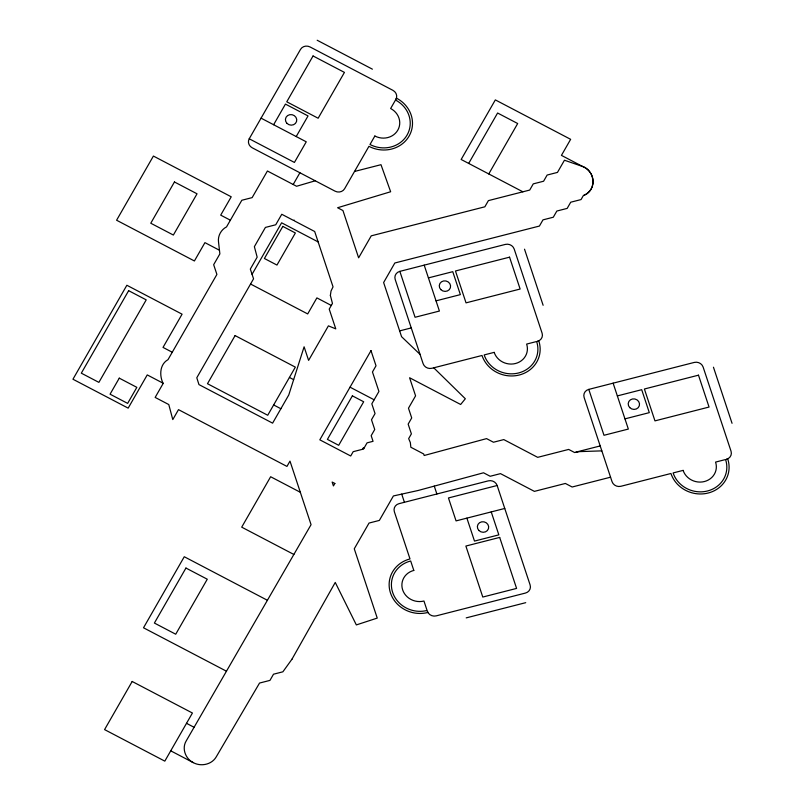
<?xml version="1.0" encoding="UTF-8"?>
<svg xmlns="http://www.w3.org/2000/svg" width="805" height="805" viewBox="0 0 805 805"><rect width="100%" height="100%" fill="white"/><g stroke="black" fill="none" stroke-linecap="round" stroke-linejoin="round"><path stroke-width="1.21" d="M593.104 182.473L593.044 183.248M593.134 181.699L593.114 180.924M592.923 184.013L592.782 184.768M592.581 185.522L592.359 186.257M592.088 186.981L591.786 187.696M291.913 659.295L335.252 582.428L356.343 624.922L377.243 618.089L354.27 548.799L369.032 523.059L379.356 520.422L393.404 495.95L418.057 490.507L483.523 472.787L490.175 476.268L500.499 473.632L534.389 491.372L565.372 483.453L572.154 487.005L610.552 477.194M591.434 188.39L591.061 189.064M291.974 659.194L282.877 671.813L273.509 674.208L269.957 680.396L259.542 683.053L216.203 756.921C211.745 764.649 200.898 766.853 193.291 762.637L170.73 750.824M249.228 138.782L300.507 49.397A7.114 6.571 14.3 0 1 310.066 46.962L392.91 90.331A7.114 6.571 14.3 0 1 395.899 99.347L396.553 98.2A29.886 27.591 14.3 0 1 409.111 136.065A29.886 27.591 14.3 0 1 368.942 146.329L344.621 188.722A7.114 6.571 14.3 0 1 335.061 191.167L252.217 147.798A7.114 6.571 14.3 0 1 249.228 138.782L294.419 162.439L306.252 141.811L261.062 118.154M273.62 124.725L285.443 104.097L308.043 115.93L296.21 136.558M293.191 184.496L299.913 172.763M252.066 274.324L281.619 222.804L318.146 241.923M468.681 163.425L497.601 113.012L517.685 123.527L488.766 173.94M362.522 449.291L363.377 447.801L364.031 448.133M601.828 450.87L579.67 451.615L574.609 452.531L568.672 449.421L537.69 457.341L503.799 439.59L493.465 442.237L486.562 438.614L424.185 455.499L423.682 453.97L410.842 447.248L410.339 442.549L408.658 438.624L411.385 433.875L408.155 424.134L411.707 417.946L408.477 408.205L415.581 395.839L409.584 377.746L460.651 404.482L465.33 398.757L433.754 367.815M590.639 189.718L590.186 190.362M589.703 190.976L589.18 191.57M588.626 192.123L588.053 192.667M587.439 193.17L586.805 193.653M586.141 194.096L585.456 194.518M584.752 194.901L584.028 195.253M315.238 180.793L296.572 186.267L267.421 171.002L252.146 197.617L241.822 200.254L226.537 226.889C221.174 229.626 217.742 235.744 218.497 241.762L219.866 253.897L213.667 264.694L216.897 274.435L168.004 359.664C159.621 364.313 159.259 375.683 163.153 383.472L155.154 397.418L168.778 404.553L172.793 419.596L178.499 409.644L286.952 466.417L289.991 461.114L311.062 524.669L186.176 740.982C181.568 748.549 185.573 758.924 193.291 762.637M354.532 171.455L380.986 164.693L390.646 191.751L337.597 207.74L342.94 210.538L358.627 257.831L371.246 235.835L484.852 206.805L488.404 200.616L529.71 190.061L533.262 183.872L543.586 181.236L547.138 175.047L557.463 172.411L564.456 160.225L581.502 166.112C595.247 169.503 597.36 190.926 583.373 195.535L581.059 199.57L570.725 202.206L567.173 208.394L556.849 211.041L553.297 217.229L542.973 219.866L539.42 226.054L394.832 262.994L383.623 282.545L401.574 336.701L420.029 354.361M399.844 271.366L505.329 244.418A7.114 6.571 14.3 0 1 514.204 249.057L542.107 333.21A7.114 6.571 14.3 0 1 537.458 341.31L538.807 340.968A29.886 27.591 14.3 0 1 519.285 374.999A29.886 27.591 14.3 0 1 482.014 355.478L431.973 368.267A7.114 6.571 14.3 0 1 423.098 363.619L395.195 279.476A7.114 6.571 14.3 0 1 399.844 271.366L415.068 317.271L439.409 311.042L424.195 265.147M428.421 277.896L452.762 271.677L460.369 294.63L436.028 300.849M399.652 330.885L411.264 327.917M588.777 389.389L694.262 362.431A7.114 6.571 14.3 0 1 703.137 367.08L731.041 451.223A7.114 6.571 14.3 0 1 726.392 459.323L727.74 458.981A29.886 27.591 14.3 0 1 708.219 493.012A29.886 27.591 14.3 0 1 670.947 473.491L620.907 486.28A7.114 6.571 14.3 0 1 612.031 481.632L584.128 397.489A7.114 6.571 14.3 0 1 588.777 389.389L603.992 435.284L628.343 429.065L613.118 383.16M617.344 395.909L641.696 389.69L649.303 412.643L624.962 418.862M575.847 452.158L600.198 445.93M497.148 485.506A7.114 6.571 14.3 0 0 488.273 480.867L399.008 503.668A7.114 6.571 14.3 0 0 394.359 511.769L410.007 558.942A29.886 27.591 14.3 0 0 390.485 592.973A29.886 27.591 14.3 0 0 427.757 612.494L427.334 611.216A7.114 6.571 14.3 0 0 436.209 615.865L525.464 593.054A7.114 6.571 14.3 0 0 530.113 584.953L497.148 485.506L448.455 497.953L456.063 520.895L504.755 508.458M466.216 617.878L525.725 602.673M317.18 40.25L372.403 69.17M522.878 191.811L461.154 159.481L495.337 99.901L570.644 139.325L561.437 155.375L584.289 167.349M230.381 220.198L220.701 215.136L231.226 196.802L153.403 156.059L116.594 220.228L194.407 260.971L204.933 242.637L219.453 250.244M331.308 305.447L316.888 297.89L307.691 313.93L250.566 284.024M350.044 387.175L374.144 399.793M289.428 377.444L293.644 379.658M273.65 404.945L280.875 408.729M172.26 352.248L163.023 347.408L182.081 314.181L126.858 285.262L72.953 379.225L128.176 408.135L147.245 374.909L163.083 383.2M300.325 492.278L270.641 476.741L241.711 527.154L293.865 554.464M267.411 600.278L184.265 556.738L143.511 627.789L226.457 671.209M186.508 723.323L194.075 727.287M585.004 167.772L585.708 168.205M586.382 168.688L587.036 169.191M587.66 169.734L588.264 170.288M588.827 170.881L589.371 171.485M589.874 172.129L590.357 172.783M590.79 173.457L591.202 174.152M591.564 174.866L591.896 175.581M592.188 176.325L592.45 177.07M713.451 367.211L732.047 423.309M524.518 249.188L543.123 305.286M491.231 511.91L498.838 534.862L474.497 541.081L466.89 518.138M434.267 486.119L436.884 493.998M401.715 494.119L404.422 502.29M592.651 177.835L592.842 178.599M592.963 179.364L593.064 180.139M330.372 295.425L332.455 303.445L329.215 309.1L335.776 328.883L328.41 325.854L308.607 360.388L304.099 346.804L288.784 394.943L272.603 423.148L198.956 384.589L196.792 377.766L253.555 278.812L250.325 269.081L257.167 257.157L254.37 246.672L265.409 227.423L275.733 224.776L281.77 214.271L293.282 220.298L294.097 220.087L294.358 220.862L314.685 231.508L333.039 286.852L331.026 291.018L330.372 295.425M174.444 181.97L150.777 223.227L173.367 235.05L197.034 193.804L174.444 181.97M128.649 290.675L81.315 373.178L98.884 382.375L146.218 299.873L128.649 290.675M119.271 378.149L110.064 394.188L127.643 403.386L136.84 387.346L119.271 378.149M313.054 55.968L286.761 101.802L318.146 118.234L344.439 72.4L313.054 55.968M282.817 226.406L264.412 258.496L276.96 265.066L295.365 232.977L282.817 226.406M235.09 335.584L207.479 383.713L267.733 415.259L295.344 367.13L235.09 335.584M374.858 136.015L369.998 144.498A27.612 25.488 14.3 0 0 407.099 135.009A27.612 25.488 14.3 0 0 395.507 100.031L390.636 108.514A17.076 15.768 14.3 0 1 397.811 130.148A17.076 15.768 14.3 0 1 374.858 136.015M185.945 568.048L154.389 623.05L175.721 634.219L207.277 579.218L185.945 568.048M132.181 681.473L104.57 729.602L164.814 761.138L192.425 713.019L132.181 681.473M370.994 350.648L319.827 439.832L350.708 455.992L353.184 451.675L363.518 449.039L367.06 442.851L373.047 441.321L371.175 435.676L374.728 429.488L371.497 419.757L375.05 413.569L371.819 403.828L378.924 391.451L372.463 371.98L376.016 365.792L370.994 350.648M352.379 395.849L327.404 439.389L338.694 445.306L363.679 401.765L352.379 395.849M334.86 483.463L333.431 485.938L332.133 482.034L334.86 483.463M509.555 257.167L455.469 270.983L466.035 302.861L520.131 289.035L509.555 257.167M494.179 352.369L484.177 354.925A27.612 25.488 14.3 0 0 518.611 372.957A27.612 25.488 14.3 0 0 536.643 341.521L526.641 344.077A17.076 15.768 14.3 0 1 515.482 363.518A17.076 15.768 14.3 0 1 494.179 352.369M698.488 375.18L644.392 389.006L654.968 420.874L709.054 407.048L698.488 375.18M683.113 470.382L673.111 472.938A27.612 25.488 14.3 0 0 707.545 490.97A27.612 25.488 14.3 0 0 725.577 459.534L715.575 462.09A17.076 15.768 14.3 0 1 704.415 481.541A17.076 15.768 14.3 0 1 683.113 470.382M499.684 537.418L465.874 546.052L482.779 597.048L516.589 588.415L499.684 537.418M413.81 570.423L410.681 560.984A27.612 25.488 14.3 0 0 392.649 592.42A27.612 25.488 14.3 0 0 427.083 610.452L423.953 601.023A17.076 15.768 14.3 0 1 402.651 589.864A17.076 15.768 14.3 0 1 413.81 570.423M440.828 289.619A5.695 5.253 14.3 0 0 450.367 287.808A5.695 5.253 14.3 0 0 443.605 280.945A5.695 5.253 14.3 0 0 440.828 289.619M478.925 530.505A5.695 5.253 14.3 0 0 488.464 528.694A5.695 5.253 14.3 0 0 481.702 521.831A5.695 5.253 14.3 0 0 478.925 530.505M629.762 407.632A5.695 5.253 14.3 0 0 639.301 405.821A5.695 5.253 14.3 0 0 632.529 398.958A5.695 5.253 14.3 0 0 629.762 407.632M286.983 123.366A5.695 5.253 14.3 0 0 296.532 121.555A5.695 5.253 14.3 0 0 289.76 114.692A5.695 5.253 14.3 0 0 286.983 123.366"/></g></svg>
